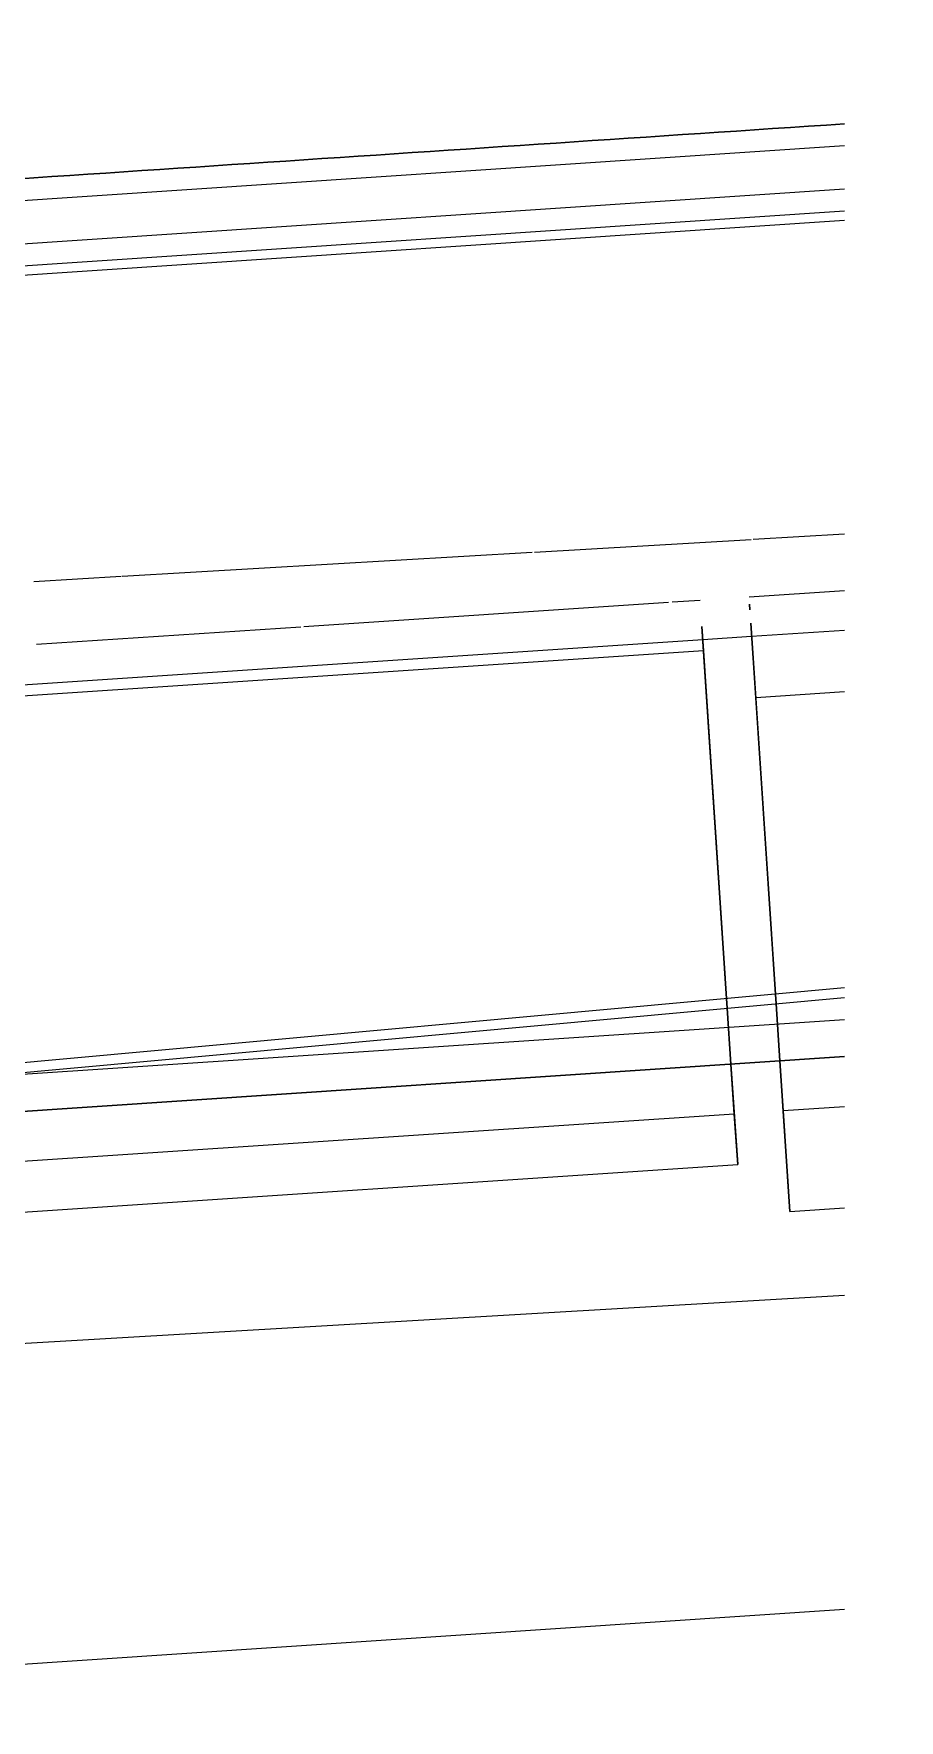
# Model space of a CAD drawing. Header units: metres. Extents: x -354 to -91, y 3 to 562.
# Drawn here: x -219.709 to -219.356, y 544.455 to 545.143 of the extents above; entities that cross this region are included whole.
import ezdxf

# ---------------------------------------------------------------- set-up
doc = ezdxf.new("R2010")
doc.units = ezdxf.units.M
doc.layers.add('A-GENM', color=7, linetype='Continuous', lineweight=25)

# ---------------------------------------------------------------- blocks, each defined once
blk = doc.blocks.new('T2DPAA-T2D-C3S-RW-M2D-100010_dwg-40802999-DRG-2873034 - CONSTRUCTION SEQUENCE STAGE A8')
at = {"color": 254, "lineweight": 25, "true_color": 0xd0d0d0}
for p, q in [((61.50793, -634.61857), (61.72628, -635.2639)), ((61.99318, -634.80946), (62.09367, -635.10641)), ((62.09367, -635.10641), (62.10008, -635.12535)), ((62.10008, -635.12535), (62.11226, -635.16133))]:
    blk.add_line(p, q, dxfattribs=at)
blk = doc.blocks.new('T2DPAA-T2D-PWC-RW-M2D-100010_RoadDesign_rvt-1-DRG-2873034 - CONSTRUCTION SEQUENCE STAGE A8')
at = {"color": 254, "lineweight": 25, "true_color": 0xd0d0d0, "rotation": 75.11694444444437}
blk.add_blockref('T2DPAA-T2D-C3S-RW-M2D-100010_dwg-40802999-DRG-2873034 - CONSTRUCTION SEQUENCE STAGE A8', (-1722.33704, 648.01046), dxfattribs=at)
blk = doc.blocks.new('T2D Feature Wall Adaptive V6 - 1_320 Slope-67395140-DRG-2873034 - CONSTRUCTION SEQUENCE STAGE A8')
at = {"layer": 'A-GENM', "color": 253, "true_color": 0xa3a3a3}
for p, q in [((-0.22057, -0.89294), (-0.22058, -1.48221)), ((-0.2, -1.48221), (-0.2, -0.89292)), ((-0.01058, -1.48221), (-0.01058, -1.16872)), ((0.01, -1.31895), (0.01, -1.21095)), ((0.01, -1.46929), (0.01, -1.32027)), ((0.01, -1.48221), (0.01, -1.47083)), ((-0.22058, -1.48221), (-0.2, -1.48221)), ((-0.17958, -1.48221), (-0.22058, -1.48221)), ((-0.2, -1.48221), (-0.17958, -1.48221)), ((-0.17958, -1.48221), (-0.15668, -1.48221)), ((-0.15668, -1.48221), (-0.17958, -1.48221)), ((-0.15668, -1.48221), (-0.15272, -1.48221)), ((-0.15272, -1.48221), (-0.15668, -1.48221)), ((-0.15272, -1.48221), (-0.00063, -1.48221)), ((-0.01058, -1.48221), (-0.15272, -1.48221)), ((-0.00063, -1.48221), (-0.01058, -1.48221))]:
    blk.add_line(p, q, dxfattribs=at)
blk = doc.blocks.new('T2D Feature Wall Adaptive V6 - 1_160 Slope-67395228-DRG-2873034 - CONSTRUCTION SEQUENCE STAGE A8')
at = {"layer": 'A-GENM', "color": 253, "true_color": 0xa3a3a3}
for p, q in [((-0.2, 0.89779), (-0.24116, 0.89779)), ((-0.24116, 0.89779), (-0.24116, 0.87549)), ((-0.24116, 0.89779), (-0.17958, 0.89779)), ((-0.2, 0.87274), (-0.2, 0.89779)), ((-0.17958, 0.89779), (-0.2, 0.89779)), ((-0.15619, 0.89779), (-0.17958, 0.89779)), ((-0.17958, 0.89779), (-0.15619, 0.89779)), ((-0.15223, 0.89779), (-0.15619, 0.89779)), ((-0.15619, 0.89779), (-0.15223, 0.89779)), ((-0.00064, 0.89779), (-0.15223, 0.89779)), ((-0.15223, 0.89779), (-0.03116, 0.89779)), ((-0.03116, 0.86149), (-0.03116, 0.89779)), ((-0.03116, 0.89779), (-0.00064, 0.89779)), ((0.00717, 0.89779), (0.00476, 0.89779)), ((0.00476, 0.89779), (0.00717, 0.89779)), ((0.01, 0.85874), (0.01, 0.89779))]:
    blk.add_line(p, q, dxfattribs=at)
blk = doc.blocks.new('StitchPour_RS36B_01 - StitchPour_RS36B_01-61148557-DRG-2873034 - CONSTRUCTION SEQUENCE STAGE A8')
at = {"layer": 'A-GENM', "color": 253, "true_color": 0xa3a3a3}
blk.add_open_spline([(145.60933, -1.7264), (145.76806, -2.19528), (146.03147, -2.97348), (146.29484, -3.75173), (146.39951, -4.06105)], degree=3, knots=[-1, -1, -1, -1, -0.925, -0.8755292, -0.8755292, -0.8755292, -0.8755292], dxfattribs=at)
blk = doc.blocks.new('Barrier-Precast-MPB-03-B - Typical-64000325-DRG-2873034 - CONSTRUCTION SEQUENCE STAGE A8')
at = {"layer": 'A-GENM', "color": 253, "true_color": 0xa3a3a3}
for p, q in [((-0.22663, 1.73548), (-0.22669, 4.18635)), ((-0.20903, 1.73431), (-0.20909, 4.18634)), ((-0.57965, 2.31508), (-0.57964, 1.75902)), ((-0.57964, 1.75902), (-0.57965, 2.31508)), ((-0.56464, 1.75802), (-0.56465, 2.12883)), ((-0.56464, 1.75802), (-0.56465, 2.1286))]:
    blk.add_line(p, q, dxfattribs=at)
blk = doc.blocks.new('SCR_SE_2 - SCR_SE_2-66993703-DRG-2873034 - CONSTRUCTION SEQUENCE STAGE A8')
at = {"layer": 'A-GENM', "color": 253, "true_color": 0xa3a3a3}
for p, q in [((1.17995, 0.00394), (0.5297, 0.00396)), ((0.52997, 0), (1.17995, -0.00001)), ((1.17995, -0.00001), (1.17995, 0.00394)), ((1.18172, -0.32763), (1.17995, 0.00394)), ((1.17995, -0.00001), (1.17998, -0.00587)), ((1.17998, -0.00589), (1.18066, -0.13182)), ((1.18066, -0.13182), (1.1817, -0.32763)), ((0.55079, -0.3122), (1.18172, -0.32763)), ((1.18172, -0.33159), (0.55105, -0.31617)), ((1.1817, -0.32763), (1.18172, -0.33159)), ((1.18172, -0.33159), (1.18172, -0.32763))]:
    blk.add_line(p, q, dxfattribs=at)
blk = doc.blocks.new('T2DPAA-T2D-C3S-RS-M3D-100334_rvt-1-DRG-2873034 - CONSTRUCTION SEQUENCE STAGE A8')
at = {"layer": 'A-GENM', "color": 253, "true_color": 0xa3a3a3}
for p, q in [((-1092.53071, 544.93879), (-1092.56795, 544.93661)), ((-1092.53071, 544.93879), (-1092.56795, 544.93661)), ((-1092.65809, 544.93133), (-1092.82538, 544.92155)), ((-1092.65809, 544.93133), (-1092.82538, 544.92155)), ((-1092.56879, 544.93656), (-1092.65714, 544.93139)), ((-1092.56879, 544.93656), (-1092.65714, 544.93139)), ((-1092.82582, 544.92152), (-1092.86141, 544.91944)), ((-1092.82582, 544.92152), (-1092.86141, 544.91944)), ((-1092.53071, 544.62828), (-1093.21967, 544.58797)), ((-1092.53071, 544.62828), (-1093.21967, 544.58797))]:
    blk.add_line(p, q, dxfattribs=at)
at = {"layer": 'A-GENM', "color": 9, "true_color": 0xbebebe}
blk.add_open_spline([(-1092.53072, 545.1062), (-1092.6875, 545.09575), (-1093.08389, 545.06933), (-1093.48025, 545.0429), (-1093.71983, 545.02692)], degree=3, knots=[0.87619497, 0.87619497, 0.87619497, 0.87619497, 0.9, 0.93637858, 0.93637858, 0.93637858, 0.93637858], dxfattribs=at)
at = {"layer": 'A-GENM', "color": 253, "true_color": 0xa3a3a3}
blk.add_open_spline([(-1093.00107, 545.07485), (-1092.84429, 545.0853), (-1092.6875, 545.09575), (-1092.53072, 545.1062)], degree=3, dxfattribs=at)
at = {"layer": 'A-GENM', "color": 253, "lineweight": 25, "true_color": 0xa3a3a3}
for name, p, rotation in [('StitchPour_RS36B_01 - StitchPour_RS36B_01-61148557-DRG-2873034 - CONSTRUCTION SEQUENCE STAGE A8', (-1134.0578, 404.8616), 75.11694444444437), ('Barrier-Precast-MPB-03-B - Typical-64000325-DRG-2873034 - CONSTRUCTION SEQUENCE STAGE A8', (-1090.81415, 545.4211), 93.81425934633265), ('T2D Feature Wall Adaptive V6 - 1_320 Slope-67395140-DRG-2873034 - CONSTRUCTION SEQUENCE STAGE A8', (-1094.06789, 544.80324), 93.81410983216645), ('T2D Feature Wall Adaptive V6 - 1_160 Slope-67395228-DRG-2873034 - CONSTRUCTION SEQUENCE STAGE A8', (-1091.6732, 544.96288), 93.81410983215883)]:
    blk.add_blockref(name, p, dxfattribs=dict(at, rotation=rotation))
at = {"layer": 'A-GENM', "color": 253, "lineweight": 25, "true_color": 0xa3a3a3, "extrusion": (0, 0, -1), "rotation": 356.1843198733235}
blk.add_blockref('SCR_SE_2 - SCR_SE_2-66993703-DRG-2873034 - CONSTRUCTION SEQUENCE STAGE A8', (1092.00192, 545.10201), dxfattribs=at)

msp = doc.modelspace()

# ---------------------------------------------------------------- block references
at = {"lineweight": 5}
for name in ['T2DPAA-T2D-C3S-RS-M3D-100334_rvt-1-DRG-2873034 - CONSTRUCTION SEQUENCE STAGE A8', 'T2DPAA-T2D-PWC-RW-M2D-100010_RoadDesign_rvt-1-DRG-2873034 - CONSTRUCTION SEQUENCE STAGE A8']:
    msp.add_blockref(name, (873.15239, 0), dxfattribs=at)

doc.saveas('drawing.dxf')
